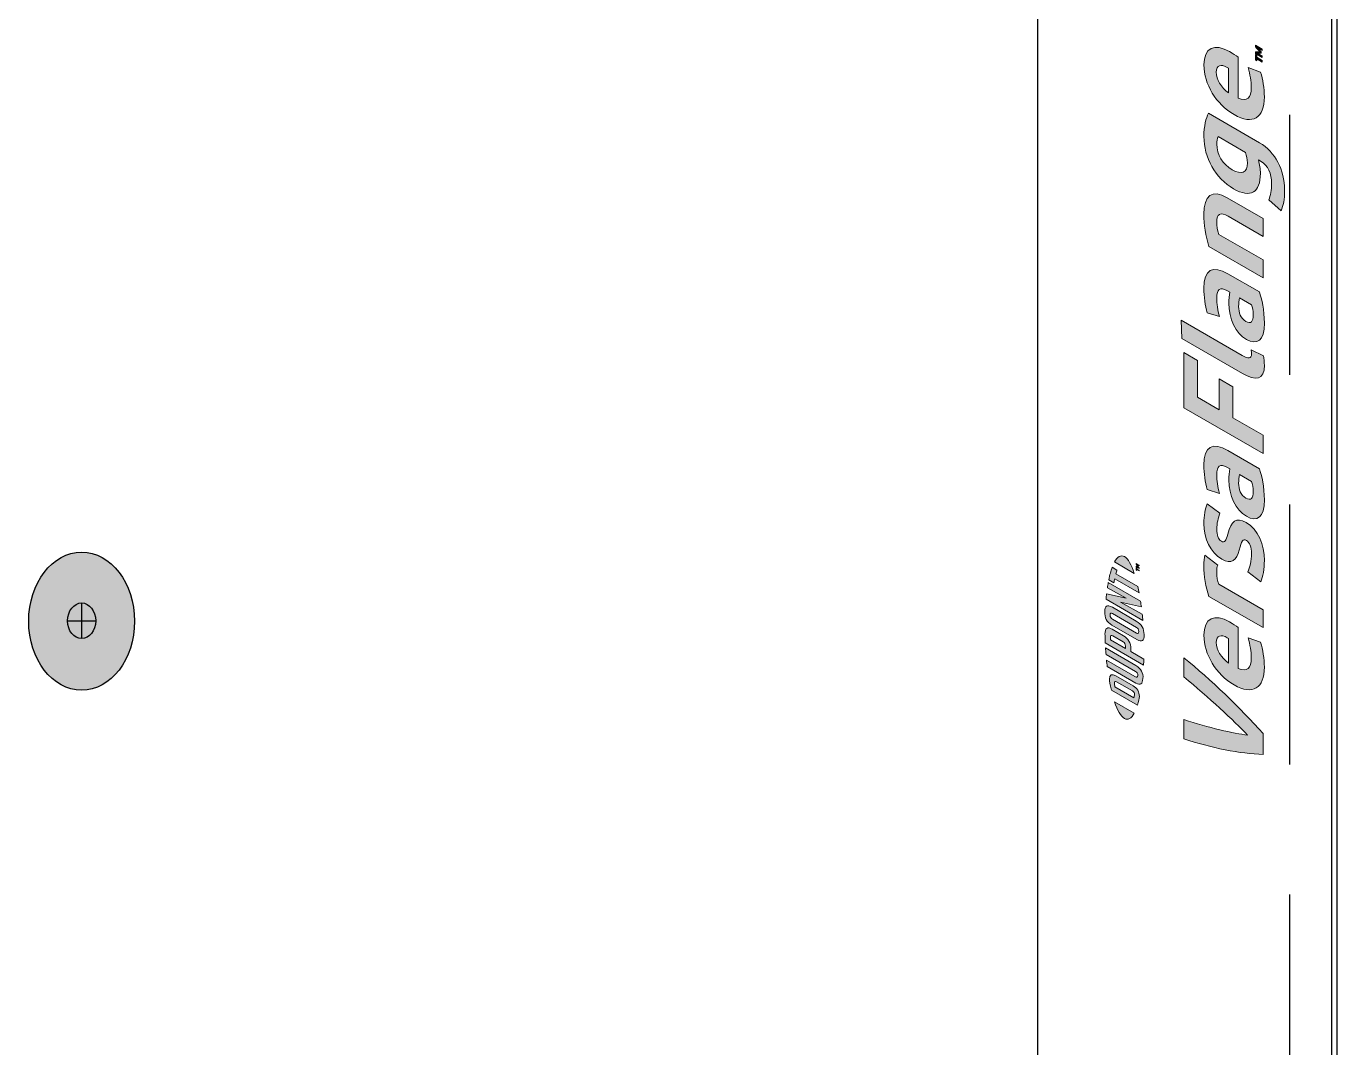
# Model space of a CAD drawing. Extents: x -1140 to 5605, y -816 to 2382.
# Drawn here: x 4717.1 to 4808, y 1291 to 1361.8 of the extents above; entities that cross this region are included whole.
import ezdxf

# ---------------------------------------------------------------- set-up
doc = ezdxf.new("R2010")
doc.units = 0
doc.header["$MEASUREMENT"] = 0
doc.linetypes.add('AI-Linetype-55', pattern=[27, 18, -9])
doc.layers.add('G-ANNO-TTLB', color=7, linetype='Continuous', lineweight=0)
doc.layers.add('TYVEK', color=7, linetype='Continuous', lineweight=0)

# ---------------------------------------------------------------- blocks, each defined once
blk = doc.blocks.new('Block_175')
at = {"layer": 'TYVEK', "color": 2, "lineweight": 25, "true_color": 0xffff00}
blk.add_lwpolyline([(4807.378, 1353.185)], dxfattribs=at)
blk = doc.blocks.new('Block_178')
at = {"layer": 'TYVEK', "true_color": 0x18467f, "transparency": 33554687}
h = blk.add_hatch(color=156, dxfattribs=at)
h.dxf.hatch_style = 2
edge = h.paths.add_edge_path()
edge.add_spline(control_points=[(4793.213, 1325.031), (4793.464, 1324.886), (4793.698, 1324.472), (4793.899, 1323.869), (4793.899, 1323.869), (4792.532, 1324.659), (4792.532, 1324.659), (4792.732, 1325.029), (4792.965, 1325.174), (4793.213, 1325.031)], knot_values=[0, 0, 0, 0, 1, 1, 1, 2, 2, 2, 3, 3, 3, 3], degree=3, periodic=0)
edge.add_line((4793.213, 1325.031), (4793.213, 1325.031))
h = blk.add_hatch(color=156, dxfattribs=at)
h.dxf.hatch_style = 2
edge = h.paths.add_edge_path()
edge.add_spline(control_points=[(4792.49, 1323.219), (4792.506, 1323.315), (4792.525, 1323.409), (4792.544, 1323.499), (4792.544, 1323.499), (4794.236, 1322.522), (4794.236, 1322.522), (4794.217, 1322.626), (4794.178, 1322.823), (4794.148, 1322.955), (4794.148, 1322.955), (4792.624, 1323.835), (4792.624, 1323.835), (4792.649, 1323.932), (4792.674, 1324.022), (4792.698, 1324.104), (4792.698, 1324.104), (4792.372, 1324.292), (4792.372, 1324.292), (4792.28, 1324.043), (4792.205, 1323.762), (4792.136, 1323.423), (4792.136, 1323.423), (4792.49, 1323.219), (4792.49, 1323.219)], knot_values=[0, 0, 0, 0, 1, 1, 1, 2, 2, 2, 3, 3, 3, 4, 4, 4, 5, 5, 5, 6, 6, 6, 7, 7, 7, 8, 8, 8, 8], degree=3, periodic=0)
h = blk.add_hatch(color=156, dxfattribs=at)
h.dxf.hatch_style = 2
edge = h.paths.add_edge_path()
edge.add_spline(control_points=[(4794.036, 1324.328), (4794.036, 1324.328), (4794.036, 1324.375), (4794.036, 1324.375), (4794.036, 1324.375), (4794.129, 1324.389), (4794.129, 1324.389), (4794.129, 1324.389), (4794.036, 1324.511), (4794.036, 1324.511), (4794.036, 1324.511), (4794.036, 1324.555), (4794.036, 1324.555), (4794.036, 1324.555), (4794.233, 1324.442), (4794.233, 1324.442), (4794.233, 1324.442), (4794.233, 1324.4), (4794.233, 1324.4), (4794.233, 1324.4), (4794.093, 1324.481), (4794.093, 1324.481), (4794.093, 1324.481), (4794.186, 1324.357), (4794.186, 1324.357), (4794.186, 1324.357), (4794.186, 1324.353), (4794.186, 1324.353), (4794.186, 1324.353), (4794.093, 1324.337), (4794.093, 1324.337), (4794.093, 1324.337), (4794.233, 1324.256), (4794.233, 1324.256), (4794.233, 1324.256), (4794.233, 1324.215), (4794.233, 1324.215), (4794.233, 1324.215), (4794.036, 1324.328), (4794.036, 1324.328)], knot_values=[0, 0, 0, 0, 1, 1, 1, 2, 2, 2, 3, 3, 3, 4, 4, 4, 5, 5, 5, 6, 6, 6, 7, 7, 7, 8, 8, 8, 9, 9, 9, 10, 10, 10, 11, 11, 11, 12, 12, 12, 13, 13, 13, 13], degree=3, periodic=0)
edge = h.paths.add_edge_path()
edge.add_spline(control_points=[(4794.07, 1324.147), (4794.07, 1324.147), (4794.07, 1324.078), (4794.07, 1324.078), (4794.07, 1324.078), (4794.036, 1324.097), (4794.036, 1324.097), (4794.036, 1324.097), (4794.036, 1324.28), (4794.036, 1324.28), (4794.036, 1324.28), (4794.07, 1324.26), (4794.07, 1324.26), (4794.07, 1324.26), (4794.07, 1324.19), (4794.07, 1324.19), (4794.07, 1324.19), (4794.233, 1324.097), (4794.233, 1324.097), (4794.233, 1324.097), (4794.233, 1324.053), (4794.233, 1324.053), (4794.233, 1324.053), (4794.07, 1324.147), (4794.07, 1324.147)], knot_values=[0, 0, 0, 0, 1, 1, 1, 2, 2, 2, 3, 3, 3, 4, 4, 4, 5, 5, 5, 6, 6, 6, 7, 7, 7, 8, 8, 8, 8], degree=3, periodic=0)
h = blk.add_hatch(color=156, dxfattribs=at)
h.dxf.hatch_style = 2
edge = h.paths.add_edge_path()
edge.add_spline(control_points=[(4793.333, 1322.156), (4793.333, 1322.156), (4791.984, 1322.461), (4791.984, 1322.461), (4791.969, 1322.34), (4791.954, 1322.194), (4791.945, 1322.079), (4791.945, 1322.079), (4794.49, 1320.609), (4794.49, 1320.609), (4794.483, 1320.698), (4794.462, 1320.926), (4794.449, 1321.044), (4794.449, 1321.044), (4792.949, 1321.876), (4792.949, 1321.876), (4792.949, 1321.876), (4794.39, 1321.545), (4794.39, 1321.545), (4794.376, 1321.661), (4794.352, 1321.83), (4794.335, 1321.942), (4794.335, 1321.942), (4792.099, 1323.233), (4792.099, 1323.233), (4792.08, 1323.137), (4792.051, 1322.96), (4792.039, 1322.874), (4792.039, 1322.874), (4793.333, 1322.156), (4793.333, 1322.156)], knot_values=[0, 0, 0, 0, 1, 1, 1, 2, 2, 2, 3, 3, 3, 4, 4, 4, 5, 5, 5, 6, 6, 6, 7, 7, 7, 8, 8, 8, 9, 9, 9, 10, 10, 10, 10], degree=3, periodic=0)
h = blk.add_hatch(color=156, dxfattribs=at)
h.dxf.hatch_style = 2
edge = h.paths.add_edge_path()
edge.add_spline(control_points=[(4794.044, 1320.128), (4794.149, 1320.068), (4794.203, 1319.996), (4794.207, 1319.843), (4794.211, 1319.685), (4794.153, 1319.676), (4794.044, 1319.739), (4794.044, 1319.739), (4792.391, 1320.694), (4792.391, 1320.694), (4792.282, 1320.756), (4792.222, 1320.833), (4792.226, 1320.987), (4792.23, 1321.136), (4792.286, 1321.143), (4792.391, 1321.083), (4792.391, 1321.083), (4794.044, 1320.128), (4794.044, 1320.128)], knot_values=[0, 0, 0, 0, 1, 1, 1, 2, 2, 2, 3, 3, 3, 4, 4, 4, 5, 5, 5, 6, 6, 6, 6], degree=3, periodic=0)
edge = h.paths.add_edge_path()
edge.add_spline(control_points=[(4791.855, 1321.201), (4791.839, 1320.814), (4791.991, 1320.491), (4792.34, 1320.289), (4792.34, 1320.289), (4794.075, 1319.287), (4794.075, 1319.287), (4794.444, 1319.074), (4794.596, 1319.2), (4794.58, 1319.627), (4794.564, 1320.046), (4794.429, 1320.338), (4794.036, 1320.564), (4794.036, 1320.564), (4792.38, 1321.521), (4792.38, 1321.521), (4792.007, 1321.736), (4791.873, 1321.62), (4791.855, 1321.201)], knot_values=[0, 0, 0, 0, 1, 1, 1, 2, 2, 2, 3, 3, 3, 4, 4, 4, 5, 5, 5, 6, 6, 6, 6], degree=3, periodic=0)
edge.add_line((4791.855, 1321.201), (4791.855, 1321.201))
h = blk.add_hatch(color=156, dxfattribs=at)
h.dxf.hatch_style = 2
edge = h.paths.add_edge_path()
edge.add_spline(control_points=[(4793.118, 1319.137), (4793.232, 1319.071), (4793.29, 1318.992), (4793.29, 1318.818), (4793.29, 1318.818), (4793.291, 1318.668), (4793.291, 1318.668), (4793.291, 1318.668), (4792.244, 1319.273), (4792.244, 1319.273), (4792.241, 1319.341), (4792.24, 1319.377), (4792.24, 1319.417), (4792.24, 1319.605), (4792.302, 1319.608), (4792.419, 1319.541), (4792.419, 1319.541), (4793.118, 1319.137), (4793.118, 1319.137)], knot_values=[0, 0, 0, 0, 1, 1, 1, 2, 2, 2, 3, 3, 3, 4, 4, 4, 5, 5, 5, 6, 6, 6, 6], degree=3, periodic=0)
edge = h.paths.add_edge_path()
edge.add_spline(control_points=[(4791.87, 1319.656), (4791.87, 1319.581), (4791.878, 1319.306), (4791.891, 1319.049), (4791.891, 1319.049), (4794.543, 1317.518), (4794.543, 1317.518), (4794.547, 1317.6), (4794.557, 1317.817), (4794.56, 1317.935), (4794.56, 1317.935), (4793.659, 1318.455), (4793.659, 1318.455), (4793.659, 1318.455), (4793.659, 1318.623), (4793.659, 1318.623), (4793.658, 1319.071), (4793.483, 1319.358), (4793.146, 1319.553), (4793.146, 1319.553), (4792.364, 1320.004), (4792.364, 1320.004), (4792.035, 1320.194), (4791.87, 1320.08), (4791.87, 1319.656)], knot_values=[0, 0, 0, 0, 1, 1, 1, 2, 2, 2, 3, 3, 3, 4, 4, 4, 5, 5, 5, 6, 6, 6, 7, 7, 7, 8, 8, 8, 8], degree=3, periodic=0)
edge.add_line((4791.87, 1319.656), (4791.87, 1319.656))
h = blk.add_hatch(color=156, dxfattribs=at)
h.dxf.hatch_style = 2
edge = h.paths.add_edge_path()
edge.add_spline(control_points=[(4793.984, 1317.08), (4794.089, 1317.02), (4794.155, 1316.94), (4794.139, 1316.799), (4794.123, 1316.661), (4794.069, 1316.653), (4793.945, 1316.724), (4793.945, 1316.724), (4791.974, 1317.862), (4791.974, 1317.862), (4791.983, 1317.759), (4792.01, 1317.526), (4792.022, 1317.426), (4792.022, 1317.426), (4794.015, 1316.275), (4794.015, 1316.275), (4794.333, 1316.091), (4794.457, 1316.197), (4794.499, 1316.592), (4794.537, 1316.953), (4794.368, 1317.286), (4794.015, 1317.49), (4794.015, 1317.49), (4791.909, 1318.705), (4791.909, 1318.705), (4791.913, 1318.623), (4791.932, 1318.349), (4791.94, 1318.26), (4791.94, 1318.26), (4793.984, 1317.08), (4793.984, 1317.08)], knot_values=[0, 0, 0, 0, 1, 1, 1, 2, 2, 2, 3, 3, 3, 4, 4, 4, 5, 5, 5, 6, 6, 6, 7, 7, 7, 8, 8, 8, 9, 9, 9, 10, 10, 10, 10], degree=3, periodic=0)
h = blk.add_hatch(color=156, dxfattribs=at)
h.dxf.hatch_style = 2
edge = h.paths.add_edge_path()
edge.add_spline(control_points=[(4793.771, 1315.726), (4793.876, 1315.665), (4793.911, 1315.573), (4793.911, 1315.487), (4793.911, 1315.42), (4793.89, 1315.328), (4793.87, 1315.255), (4793.87, 1315.255), (4792.563, 1316.01), (4792.563, 1316.01), (4792.544, 1316.105), (4792.523, 1316.221), (4792.523, 1316.288), (4792.523, 1316.375), (4792.558, 1316.427), (4792.662, 1316.366), (4792.662, 1316.366), (4793.771, 1315.726), (4793.771, 1315.726)], knot_values=[0, 0, 0, 0, 1, 1, 1, 2, 2, 2, 3, 3, 3, 4, 4, 4, 5, 5, 5, 6, 6, 6, 6], degree=3, periodic=0)
edge = h.paths.add_edge_path()
edge.add_spline(control_points=[(4792.181, 1316.542), (4792.181, 1316.407), (4792.216, 1316.191), (4792.312, 1315.781), (4792.312, 1315.781), (4794.122, 1314.736), (4794.122, 1314.736), (4794.205, 1315), (4794.253, 1315.211), (4794.253, 1315.346), (4794.253, 1315.659), (4794.086, 1315.931), (4793.818, 1316.086), (4793.818, 1316.086), (4792.616, 1316.78), (4792.616, 1316.78), (4792.348, 1316.935), (4792.181, 1316.855), (4792.181, 1316.542)], knot_values=[0, 0, 0, 0, 1, 1, 1, 2, 2, 2, 3, 3, 3, 4, 4, 4, 5, 5, 5, 6, 6, 6, 6], degree=3, periodic=0)
edge.add_line((4792.181, 1316.542), (4792.181, 1316.542))
h = blk.add_hatch(color=156, dxfattribs=at)
h.dxf.hatch_style = 2
edge = h.paths.add_edge_path()
edge.add_spline(control_points=[(4793.213, 1313.824), (4793.463, 1313.68), (4793.698, 1313.823), (4793.899, 1314.193), (4793.899, 1314.193), (4792.533, 1314.981), (4792.533, 1314.981), (4792.732, 1314.38), (4792.965, 1313.968), (4793.213, 1313.824)], knot_values=[0, 0, 0, 0, 1, 1, 1, 2, 2, 2, 3, 3, 3, 3], degree=3, periodic=0)
edge.add_line((4793.213, 1313.824), (4793.213, 1313.824))
at = {"layer": 'TYVEK'}
for points, knots in [([(4793.213, 1325.031), (4793.464, 1324.886), (4793.698, 1324.472), (4793.899, 1323.869), (4793.899, 1323.869), (4792.532, 1324.659), (4792.532, 1324.659), (4792.732, 1325.029), (4792.965, 1325.174), (4793.213, 1325.031)], [0, 0, 0, 0, 1, 1, 1, 2, 2, 2, 3, 3, 3, 3]), ([(4792.49, 1323.219), (4792.506, 1323.315), (4792.525, 1323.409), (4792.544, 1323.499), (4792.544, 1323.499), (4794.236, 1322.522), (4794.236, 1322.522), (4794.217, 1322.626), (4794.178, 1322.823), (4794.148, 1322.955), (4794.148, 1322.955), (4792.624, 1323.835), (4792.624, 1323.835), (4792.649, 1323.932), (4792.674, 1324.022), (4792.698, 1324.104), (4792.698, 1324.104), (4792.372, 1324.292), (4792.372, 1324.292), (4792.28, 1324.043), (4792.205, 1323.762), (4792.136, 1323.423), (4792.136, 1323.423), (4792.49, 1323.219), (4792.49, 1323.219)], [0, 0, 0, 0, 1, 1, 1, 2, 2, 2, 3, 3, 3, 4, 4, 4, 5, 5, 5, 6, 6, 6, 7, 7, 7, 8, 8, 8, 8]), ([(4794.036, 1324.328), (4794.036, 1324.328), (4794.036, 1324.375), (4794.036, 1324.375), (4794.036, 1324.375), (4794.129, 1324.389), (4794.129, 1324.389), (4794.129, 1324.389), (4794.036, 1324.511), (4794.036, 1324.511), (4794.036, 1324.511), (4794.036, 1324.555), (4794.036, 1324.555), (4794.036, 1324.555), (4794.233, 1324.442), (4794.233, 1324.442), (4794.233, 1324.442), (4794.233, 1324.4), (4794.233, 1324.4), (4794.233, 1324.4), (4794.093, 1324.481), (4794.093, 1324.481), (4794.093, 1324.481), (4794.186, 1324.357), (4794.186, 1324.357), (4794.186, 1324.357), (4794.186, 1324.353), (4794.186, 1324.353), (4794.186, 1324.353), (4794.093, 1324.337), (4794.093, 1324.337), (4794.093, 1324.337), (4794.233, 1324.256), (4794.233, 1324.256), (4794.233, 1324.256), (4794.233, 1324.215), (4794.233, 1324.215), (4794.233, 1324.215), (4794.036, 1324.328), (4794.036, 1324.328)], [0, 0, 0, 0, 1, 1, 1, 2, 2, 2, 3, 3, 3, 4, 4, 4, 5, 5, 5, 6, 6, 6, 7, 7, 7, 8, 8, 8, 9, 9, 9, 10, 10, 10, 11, 11, 11, 12, 12, 12, 13, 13, 13, 13]), ([(4794.07, 1324.147), (4794.07, 1324.147), (4794.07, 1324.078), (4794.07, 1324.078), (4794.07, 1324.078), (4794.036, 1324.097), (4794.036, 1324.097), (4794.036, 1324.097), (4794.036, 1324.28), (4794.036, 1324.28), (4794.036, 1324.28), (4794.07, 1324.26), (4794.07, 1324.26), (4794.07, 1324.26), (4794.07, 1324.19), (4794.07, 1324.19), (4794.07, 1324.19), (4794.233, 1324.097), (4794.233, 1324.097), (4794.233, 1324.097), (4794.233, 1324.053), (4794.233, 1324.053), (4794.233, 1324.053), (4794.07, 1324.147), (4794.07, 1324.147)], [0, 0, 0, 0, 1, 1, 1, 2, 2, 2, 3, 3, 3, 4, 4, 4, 5, 5, 5, 6, 6, 6, 7, 7, 7, 8, 8, 8, 8]), ([(4793.333, 1322.156), (4793.333, 1322.156), (4791.984, 1322.461), (4791.984, 1322.461), (4791.969, 1322.34), (4791.954, 1322.194), (4791.945, 1322.079), (4791.945, 1322.079), (4794.49, 1320.609), (4794.49, 1320.609), (4794.483, 1320.698), (4794.462, 1320.926), (4794.449, 1321.044), (4794.449, 1321.044), (4792.949, 1321.876), (4792.949, 1321.876), (4792.949, 1321.876), (4794.39, 1321.545), (4794.39, 1321.545), (4794.376, 1321.661), (4794.352, 1321.83), (4794.335, 1321.942), (4794.335, 1321.942), (4792.099, 1323.233), (4792.099, 1323.233), (4792.08, 1323.137), (4792.051, 1322.96), (4792.039, 1322.874), (4792.039, 1322.874), (4793.333, 1322.156), (4793.333, 1322.156)], [0, 0, 0, 0, 1, 1, 1, 2, 2, 2, 3, 3, 3, 4, 4, 4, 5, 5, 5, 6, 6, 6, 7, 7, 7, 8, 8, 8, 9, 9, 9, 10, 10, 10, 10]), ([(4791.855, 1321.201), (4791.839, 1320.814), (4791.991, 1320.491), (4792.34, 1320.289), (4792.34, 1320.289), (4794.075, 1319.287), (4794.075, 1319.287), (4794.444, 1319.074), (4794.596, 1319.2), (4794.58, 1319.627), (4794.564, 1320.046), (4794.429, 1320.338), (4794.036, 1320.564), (4794.036, 1320.564), (4792.38, 1321.521), (4792.38, 1321.521), (4792.007, 1321.736), (4791.873, 1321.62), (4791.855, 1321.201)], [0, 0, 0, 0, 1, 1, 1, 2, 2, 2, 3, 3, 3, 4, 4, 4, 5, 5, 5, 6, 6, 6, 6]), ([(4794.044, 1320.128), (4794.149, 1320.068), (4794.203, 1319.996), (4794.207, 1319.843), (4794.211, 1319.685), (4794.153, 1319.676), (4794.044, 1319.739), (4794.044, 1319.739), (4792.391, 1320.694), (4792.391, 1320.694), (4792.282, 1320.756), (4792.222, 1320.833), (4792.226, 1320.987), (4792.23, 1321.136), (4792.286, 1321.143), (4792.391, 1321.083), (4792.391, 1321.083), (4794.044, 1320.128), (4794.044, 1320.128)], [0, 0, 0, 0, 1, 1, 1, 2, 2, 2, 3, 3, 3, 4, 4, 4, 5, 5, 5, 6, 6, 6, 6]), ([(4791.87, 1319.656), (4791.87, 1319.581), (4791.878, 1319.306), (4791.891, 1319.049), (4791.891, 1319.049), (4794.543, 1317.518), (4794.543, 1317.518), (4794.547, 1317.6), (4794.557, 1317.817), (4794.56, 1317.935), (4794.56, 1317.935), (4793.659, 1318.455), (4793.659, 1318.455), (4793.659, 1318.455), (4793.659, 1318.623), (4793.659, 1318.623), (4793.658, 1319.071), (4793.483, 1319.358), (4793.146, 1319.553), (4793.146, 1319.553), (4792.364, 1320.004), (4792.364, 1320.004), (4792.035, 1320.194), (4791.87, 1320.08), (4791.87, 1319.656)], [0, 0, 0, 0, 1, 1, 1, 2, 2, 2, 3, 3, 3, 4, 4, 4, 5, 5, 5, 6, 6, 6, 7, 7, 7, 8, 8, 8, 8]), ([(4793.118, 1319.137), (4793.232, 1319.071), (4793.29, 1318.992), (4793.29, 1318.818), (4793.29, 1318.818), (4793.291, 1318.668), (4793.291, 1318.668), (4793.291, 1318.668), (4792.244, 1319.273), (4792.244, 1319.273), (4792.241, 1319.341), (4792.24, 1319.377), (4792.24, 1319.417), (4792.24, 1319.605), (4792.302, 1319.608), (4792.419, 1319.541), (4792.419, 1319.541), (4793.118, 1319.137), (4793.118, 1319.137)], [0, 0, 0, 0, 1, 1, 1, 2, 2, 2, 3, 3, 3, 4, 4, 4, 5, 5, 5, 6, 6, 6, 6]), ([(4793.984, 1317.08), (4794.089, 1317.02), (4794.155, 1316.94), (4794.139, 1316.799), (4794.123, 1316.661), (4794.069, 1316.653), (4793.945, 1316.724), (4793.945, 1316.724), (4791.974, 1317.862), (4791.974, 1317.862), (4791.983, 1317.759), (4792.01, 1317.526), (4792.022, 1317.426), (4792.022, 1317.426), (4794.015, 1316.275), (4794.015, 1316.275), (4794.333, 1316.091), (4794.457, 1316.197), (4794.499, 1316.592), (4794.537, 1316.953), (4794.368, 1317.286), (4794.015, 1317.49), (4794.015, 1317.49), (4791.909, 1318.705), (4791.909, 1318.705), (4791.913, 1318.623), (4791.932, 1318.349), (4791.94, 1318.26), (4791.94, 1318.26), (4793.984, 1317.08), (4793.984, 1317.08)], [0, 0, 0, 0, 1, 1, 1, 2, 2, 2, 3, 3, 3, 4, 4, 4, 5, 5, 5, 6, 6, 6, 7, 7, 7, 8, 8, 8, 9, 9, 9, 10, 10, 10, 10]), ([(4792.181, 1316.542), (4792.181, 1316.407), (4792.216, 1316.191), (4792.312, 1315.781), (4792.312, 1315.781), (4794.122, 1314.736), (4794.122, 1314.736), (4794.205, 1315), (4794.253, 1315.211), (4794.253, 1315.346), (4794.253, 1315.659), (4794.086, 1315.931), (4793.818, 1316.086), (4793.818, 1316.086), (4792.616, 1316.78), (4792.616, 1316.78), (4792.348, 1316.935), (4792.181, 1316.855), (4792.181, 1316.542)], [0, 0, 0, 0, 1, 1, 1, 2, 2, 2, 3, 3, 3, 4, 4, 4, 5, 5, 5, 6, 6, 6, 6]), ([(4793.771, 1315.726), (4793.876, 1315.665), (4793.911, 1315.573), (4793.911, 1315.487), (4793.911, 1315.42), (4793.89, 1315.328), (4793.87, 1315.255), (4793.87, 1315.255), (4792.563, 1316.01), (4792.563, 1316.01), (4792.544, 1316.105), (4792.523, 1316.221), (4792.523, 1316.288), (4792.523, 1316.375), (4792.558, 1316.427), (4792.662, 1316.366), (4792.662, 1316.366), (4793.771, 1315.726), (4793.771, 1315.726)], [0, 0, 0, 0, 1, 1, 1, 2, 2, 2, 3, 3, 3, 4, 4, 4, 5, 5, 5, 6, 6, 6, 6]), ([(4793.213, 1313.824), (4793.463, 1313.68), (4793.698, 1313.823), (4793.899, 1314.193), (4793.899, 1314.193), (4792.533, 1314.981), (4792.533, 1314.981), (4792.732, 1314.38), (4792.965, 1313.968), (4793.213, 1313.824)], [0, 0, 0, 0, 1, 1, 1, 2, 2, 2, 3, 3, 3, 3])]:
    blk.add_open_spline(points, degree=3, knots=knots, dxfattribs=at)
blk = doc.blocks.new('Block_180')
at = {"layer": 'TYVEK', "true_color": 0x18467f, "transparency": 33554687}
h = blk.add_hatch(color=156, dxfattribs=at)
h.dxf.hatch_style = 2
edge = h.paths.add_edge_path()
edge.add_spline(control_points=[(4802.298, 1360.452), (4802.298, 1360.452), (4802.77, 1360.18), (4802.77, 1360.18), (4802.77, 1360.18), (4802.77, 1360.078), (4802.77, 1360.078), (4802.77, 1360.078), (4802.544, 1360.208), (4802.544, 1360.208), (4802.515, 1360.226), (4802.486, 1360.244), (4802.458, 1360.264), (4802.532, 1360.182), (4802.608, 1360.091), (4802.688, 1359.985), (4802.688, 1359.985), (4802.688, 1359.898), (4802.688, 1359.898), (4802.607, 1359.885), (4802.53, 1359.881), (4802.457, 1359.884), (4802.483, 1359.872), (4802.513, 1359.857), (4802.544, 1359.84), (4802.544, 1359.84), (4802.77, 1359.709), (4802.77, 1359.709), (4802.77, 1359.709), (4802.77, 1359.607), (4802.77, 1359.607), (4802.77, 1359.607), (4802.298, 1359.88), (4802.298, 1359.88), (4802.298, 1359.88), (4802.298, 1359.994), (4802.298, 1359.994), (4802.403, 1359.982), (4802.491, 1359.982), (4802.592, 1359.997), (4802.491, 1360.128), (4802.403, 1360.228), (4802.298, 1360.339), (4802.298, 1360.339), (4802.298, 1360.452), (4802.298, 1360.452)], knot_values=[0, 0, 0, 0, 1, 1, 1, 2, 2, 2, 3, 3, 3, 4, 4, 4, 5, 5, 5, 6, 6, 6, 7, 7, 7, 8, 8, 8, 9, 9, 9, 10, 10, 10, 11, 11, 11, 12, 12, 12, 13, 13, 13, 14, 14, 14, 15, 15, 15, 15], degree=3, periodic=0)
h = blk.add_hatch(color=156, dxfattribs=at)
h.dxf.hatch_style = 2
h.paths.add_polyline_path([(4802.38, 1359.505), (4802.38, 1359.361), (4802.298, 1359.408), (4802.298, 1359.806), (4802.38, 1359.759), (4802.38, 1359.615), (4802.77, 1359.39), (4802.77, 1359.279)])
at = {"layer": 'TYVEK'}
blk.add_lwpolyline([(4802.38, 1359.505), (4802.38, 1359.361), (4802.298, 1359.408), (4802.298, 1359.806), (4802.38, 1359.759), (4802.38, 1359.615), (4802.77, 1359.39), (4802.77, 1359.279)], close=True, dxfattribs=at)
blk.add_open_spline([(4802.298, 1360.452), (4802.298, 1360.452), (4802.77, 1360.18), (4802.77, 1360.18), (4802.77, 1360.18), (4802.77, 1360.078), (4802.77, 1360.078), (4802.77, 1360.078), (4802.544, 1360.208), (4802.544, 1360.208), (4802.515, 1360.226), (4802.486, 1360.244), (4802.458, 1360.264), (4802.532, 1360.182), (4802.608, 1360.091), (4802.688, 1359.985), (4802.688, 1359.985), (4802.688, 1359.898), (4802.688, 1359.898), (4802.607, 1359.885), (4802.53, 1359.881), (4802.457, 1359.884), (4802.483, 1359.872), (4802.513, 1359.857), (4802.544, 1359.84), (4802.544, 1359.84), (4802.77, 1359.709), (4802.77, 1359.709), (4802.77, 1359.709), (4802.77, 1359.607), (4802.77, 1359.607), (4802.77, 1359.607), (4802.298, 1359.88), (4802.298, 1359.88), (4802.298, 1359.88), (4802.298, 1359.994), (4802.298, 1359.994), (4802.403, 1359.982), (4802.491, 1359.982), (4802.592, 1359.997), (4802.491, 1360.128), (4802.403, 1360.228), (4802.298, 1360.339), (4802.298, 1360.339), (4802.298, 1360.452), (4802.298, 1360.452)], degree=3, knots=[0, 0, 0, 0, 1, 1, 1, 2, 2, 2, 3, 3, 3, 4, 4, 4, 5, 5, 5, 6, 6, 6, 7, 7, 7, 8, 8, 8, 9, 9, 9, 10, 10, 10, 11, 11, 11, 12, 12, 12, 13, 13, 13, 14, 14, 14, 15, 15, 15, 15], dxfattribs=at)
blk = doc.blocks.new('Block_181')
at = {"layer": 'TYVEK', "true_color": 0x18467f, "transparency": 33554687}
h = blk.add_hatch(color=156, dxfattribs=at)
h.dxf.hatch_style = 2
edge = h.paths.add_edge_path()
edge.add_spline(control_points=[(4800.438, 1357.149), (4800.438, 1357.149), (4800.438, 1358.857), (4800.438, 1358.857), (4800.438, 1358.857), (4800.344, 1358.911), (4800.344, 1358.911), (4799.905, 1359.165), (4799.584, 1359.08), (4799.584, 1358.586), (4799.584, 1358.065), (4799.905, 1357.538), (4800.438, 1357.149)], knot_values=[0, 0, 0, 0, 1, 1, 1, 2, 2, 2, 3, 3, 3, 4, 4, 4, 4], degree=3, periodic=0)
edge = h.paths.add_edge_path()
edge.add_spline(control_points=[(4802.649, 1358.596), (4802.806, 1358.11), (4802.915, 1357.462), (4802.915, 1356.869), (4802.915, 1355.422), (4802.116, 1354.896), (4800.814, 1355.647), (4799.568, 1356.367), (4798.721, 1357.763), (4798.721, 1359.084), (4798.721, 1360.261), (4799.45, 1360.613), (4800.501, 1360.007), (4800.736, 1359.871), (4800.94, 1359.735), (4801.097, 1359.627), (4801.097, 1359.627), (4801.097, 1356.787), (4801.097, 1356.787), (4801.724, 1356.542), (4802.006, 1356.801), (4802.006, 1357.52), (4802.006, 1357.96), (4801.92, 1358.433), (4801.779, 1358.9), (4801.779, 1358.9), (4802.649, 1358.596), (4802.649, 1358.596)], knot_values=[0, 0, 0, 0, 1, 1, 1, 2, 2, 2, 3, 3, 3, 4, 4, 4, 5, 5, 5, 6, 6, 6, 7, 7, 7, 8, 8, 8, 9, 9, 9, 9], degree=3, periodic=0)
h = blk.add_hatch(color=156, dxfattribs=at)
h.dxf.hatch_style = 2
edge = h.paths.add_edge_path()
edge.add_spline(control_points=[(4801.739, 1352.3), (4801.739, 1352.551), (4801.685, 1352.79), (4801.606, 1353.024), (4801.606, 1353.024), (4799.701, 1354.124), (4799.701, 1354.124), (4799.654, 1353.98), (4799.615, 1353.805), (4799.615, 1353.607), (4799.615, 1352.87), (4800.038, 1352.203), (4800.681, 1351.832), (4801.332, 1351.457), (4801.739, 1351.608), (4801.739, 1352.3)], knot_values=[0, 0, 0, 0, 1, 1, 1, 2, 2, 2, 3, 3, 3, 4, 4, 4, 5, 5, 5, 5], degree=3, periodic=0)
edge = h.paths.add_edge_path()
edge.add_spline(control_points=[(4804.311, 1350.42), (4804.311, 1349.737), (4804.24, 1349.373), (4804.068, 1348.987), (4804.068, 1348.987), (4803.213, 1349.741), (4803.213, 1349.741), (4803.347, 1350.042), (4803.409, 1350.419), (4803.409, 1350.868), (4803.409, 1351.56), (4803.158, 1352.127), (4802.68, 1352.404), (4802.68, 1352.404), (4802.5, 1352.508), (4802.5, 1352.508), (4802.594, 1352.175), (4802.641, 1351.86), (4802.641, 1351.581), (4802.641, 1350.251), (4801.959, 1349.827), (4800.775, 1350.511), (4799.513, 1351.239), (4798.721, 1352.676), (4798.721, 1354.123), (4798.721, 1354.833), (4798.878, 1355.425), (4799.035, 1355.739), (4799.035, 1355.739), (4802.571, 1353.698), (4802.571, 1353.698), (4803.676, 1353.06), (4804.311, 1351.822), (4804.311, 1350.42)], knot_values=[0, 0, 0, 0, 1, 1, 1, 2, 2, 2, 3, 3, 3, 4, 4, 4, 5, 5, 5, 6, 6, 6, 7, 7, 7, 8, 8, 8, 9, 9, 9, 10, 10, 10, 11, 11, 11, 11], degree=3, periodic=0)
h = blk.add_hatch(color=156, dxfattribs=at)
h.dxf.hatch_style = 2
edge = h.paths.add_edge_path()
edge.add_spline(control_points=[(4802.821, 1344.351), (4802.821, 1344.351), (4799.066, 1346.519), (4799.066, 1346.519), (4798.855, 1347.207), (4798.721, 1348.057), (4798.721, 1348.749), (4798.721, 1350.061), (4799.286, 1350.49), (4800.328, 1349.888), (4800.328, 1349.888), (4802.821, 1348.449), (4802.821, 1348.449), (4802.821, 1348.449), (4802.821, 1347.208), (4802.821, 1347.208), (4802.821, 1347.208), (4800.407, 1348.602), (4800.407, 1348.602), (4799.866, 1348.915), (4799.615, 1348.772), (4799.615, 1348.224), (4799.615, 1347.936), (4799.662, 1347.639), (4799.756, 1347.351), (4799.756, 1347.351), (4802.821, 1345.582), (4802.821, 1345.582), (4802.821, 1345.582), (4802.821, 1344.351), (4802.821, 1344.351)], knot_values=[0, 0, 0, 0, 1, 1, 1, 2, 2, 2, 3, 3, 3, 4, 4, 4, 5, 5, 5, 6, 6, 6, 7, 7, 7, 8, 8, 8, 9, 9, 9, 10, 10, 10, 10], degree=3, periodic=0)
h = blk.add_hatch(color=156, dxfattribs=at)
h.dxf.hatch_style = 2
edge = h.paths.add_edge_path()
edge.add_spline(control_points=[(4802.03, 1342.471), (4802.03, 1342.471), (4801.191, 1342.955), (4801.191, 1342.955), (4801.152, 1342.771), (4801.128, 1342.569), (4801.128, 1342.353), (4801.128, 1341.94), (4801.269, 1341.535), (4801.638, 1341.322), (4801.967, 1341.132), (4802.139, 1341.302), (4802.139, 1341.778), (4802.139, 1342.048), (4802.092, 1342.3), (4802.03, 1342.471)], knot_values=[0, 0, 0, 0, 1, 1, 1, 2, 2, 2, 3, 3, 3, 4, 4, 4, 5, 5, 5, 5], degree=3, periodic=0)
edge = h.paths.add_edge_path()
edge.add_spline(control_points=[(4802.915, 1341.205), (4802.915, 1339.973), (4802.39, 1339.656), (4801.685, 1340.064), (4800.908, 1340.512), (4800.454, 1341.502), (4800.446, 1342.585), (4800.446, 1342.837), (4800.477, 1343.142), (4800.509, 1343.349), (4800.509, 1343.349), (4800.321, 1343.458), (4800.321, 1343.458), (4799.842, 1343.734), (4799.615, 1343.55), (4799.615, 1342.948), (4799.615, 1342.553), (4799.67, 1342.099), (4799.803, 1341.653), (4799.803, 1341.653), (4798.956, 1341.918), (4798.956, 1341.918), (4798.815, 1342.385), (4798.721, 1343.06), (4798.721, 1343.608), (4798.721, 1344.929), (4799.333, 1345.232), (4800.391, 1344.621), (4800.391, 1344.621), (4802.571, 1343.363), (4802.571, 1343.363), (4802.735, 1342.899), (4802.915, 1342.103), (4802.915, 1341.205)], knot_values=[0, 0, 0, 0, 1, 1, 1, 2, 2, 2, 3, 3, 3, 4, 4, 4, 5, 5, 5, 6, 6, 6, 7, 7, 7, 8, 8, 8, 9, 9, 9, 10, 10, 10, 11, 11, 11, 11], degree=3, periodic=0)
h = blk.add_hatch(color=156, dxfattribs=at)
h.dxf.hatch_style = 2
edge = h.paths.add_edge_path()
edge.add_spline(control_points=[(4801.371, 1338.969), (4801.794, 1338.724), (4802.022, 1338.719), (4802.022, 1339.078), (4802.022, 1339.168), (4802.014, 1339.262), (4801.998, 1339.352), (4801.998, 1339.352), (4802.853, 1338.949), (4802.853, 1338.949), (4802.884, 1338.76), (4802.915, 1338.463), (4802.915, 1338.284), (4802.915, 1337.25), (4802.327, 1337.176), (4801.387, 1337.719), (4801.387, 1337.719), (4797.2, 1340.136), (4797.2, 1340.136), (4797.2, 1340.136), (4797.138, 1341.413), (4797.138, 1341.413), (4797.138, 1341.413), (4801.371, 1338.969), (4801.371, 1338.969)], knot_values=[0, 0, 0, 0, 1, 1, 1, 2, 2, 2, 3, 3, 3, 4, 4, 4, 5, 5, 5, 6, 6, 6, 7, 7, 7, 8, 8, 8, 8], degree=3, periodic=0)
h = blk.add_hatch(color=156, dxfattribs=at)
h.dxf.hatch_style = 2
edge = h.paths.add_edge_path()
edge.add_spline(control_points=[(4802.821, 1332.164), (4802.821, 1332.164), (4797.334, 1335.332), (4797.334, 1335.332), (4797.334, 1335.332), (4797.334, 1339.16), (4797.334, 1339.16), (4797.334, 1339.16), (4798.29, 1338.608), (4798.29, 1338.608), (4798.29, 1338.608), (4798.29, 1336.065), (4798.29, 1336.065), (4798.29, 1336.065), (4799.78, 1335.205), (4799.78, 1335.205), (4799.78, 1335.205), (4799.78, 1337.344), (4799.78, 1337.344), (4799.78, 1337.344), (4800.736, 1336.792), (4800.736, 1336.792), (4800.736, 1336.792), (4800.736, 1334.653), (4800.736, 1334.653), (4800.736, 1334.653), (4802.821, 1333.449), (4802.821, 1333.449), (4802.821, 1333.449), (4802.821, 1332.164), (4802.821, 1332.164)], knot_values=[0, 0, 0, 0, 1, 1, 1, 2, 2, 2, 3, 3, 3, 4, 4, 4, 5, 5, 5, 6, 6, 6, 7, 7, 7, 8, 8, 8, 9, 9, 9, 10, 10, 10, 10], degree=3, periodic=0)
h = blk.add_hatch(color=156, dxfattribs=at)
h.dxf.hatch_style = 2
edge = h.paths.add_edge_path()
edge.add_spline(control_points=[(4802.03, 1330.23), (4802.03, 1330.23), (4801.191, 1330.714), (4801.191, 1330.714), (4801.152, 1330.53), (4801.128, 1330.328), (4801.128, 1330.113), (4801.128, 1329.699), (4801.269, 1329.294), (4801.638, 1329.081), (4801.967, 1328.891), (4802.139, 1329.061), (4802.139, 1329.538), (4802.139, 1329.807), (4802.092, 1330.059), (4802.03, 1330.23)], knot_values=[0, 0, 0, 0, 1, 1, 1, 2, 2, 2, 3, 3, 3, 4, 4, 4, 5, 5, 5, 5], degree=3, periodic=0)
edge = h.paths.add_edge_path()
edge.add_spline(control_points=[(4802.915, 1328.964), (4802.915, 1327.733), (4802.39, 1327.416), (4801.685, 1327.823), (4800.908, 1328.271), (4800.454, 1329.262), (4800.446, 1330.345), (4800.446, 1330.596), (4800.477, 1330.902), (4800.509, 1331.108), (4800.509, 1331.108), (4800.321, 1331.217), (4800.321, 1331.217), (4799.842, 1331.493), (4799.615, 1331.31), (4799.615, 1330.708), (4799.615, 1330.312), (4799.67, 1329.858), (4799.803, 1329.413), (4799.803, 1329.413), (4798.956, 1329.677), (4798.956, 1329.677), (4798.815, 1330.145), (4798.721, 1330.819), (4798.721, 1331.367), (4798.721, 1332.688), (4799.333, 1332.991), (4800.391, 1332.38), (4800.391, 1332.38), (4802.571, 1331.122), (4802.571, 1331.122), (4802.735, 1330.658), (4802.915, 1329.862), (4802.915, 1328.964)], knot_values=[0, 0, 0, 0, 1, 1, 1, 2, 2, 2, 3, 3, 3, 4, 4, 4, 5, 5, 5, 6, 6, 6, 7, 7, 7, 8, 8, 8, 9, 9, 9, 10, 10, 10, 11, 11, 11, 11], degree=3, periodic=0)
h = blk.add_hatch(color=156, dxfattribs=at)
h.dxf.hatch_style = 2
edge = h.paths.add_edge_path()
edge.add_spline(control_points=[(4799.827, 1328.042), (4799.717, 1327.692), (4799.615, 1327.346), (4799.615, 1326.915), (4799.615, 1326.538), (4799.709, 1326.232), (4799.936, 1326.1), (4800.172, 1325.964), (4800.242, 1326.13), (4800.375, 1326.593), (4800.626, 1327.49), (4800.932, 1327.799), (4801.653, 1327.383), (4802.5, 1326.894), (4802.915, 1325.863), (4802.915, 1324.767), (4802.915, 1324.192), (4802.814, 1323.612), (4802.657, 1323.29), (4802.657, 1323.29), (4801.771, 1323.972), (4801.771, 1323.972), (4801.904, 1324.29), (4802.022, 1324.726), (4802.022, 1325.256), (4802.022, 1325.669), (4801.896, 1326.029), (4801.677, 1326.156), (4801.418, 1326.305), (4801.348, 1326.121), (4801.167, 1325.489), (4800.979, 1324.77), (4800.642, 1324.471), (4799.96, 1324.865), (4799.16, 1325.326), (4798.721, 1326.236), (4798.721, 1327.332), (4798.721, 1327.844), (4798.815, 1328.374), (4798.949, 1328.684), (4798.949, 1328.684), (4799.827, 1328.042), (4799.827, 1328.042)], knot_values=[0, 0, 0, 0, 1, 1, 1, 2, 2, 2, 3, 3, 3, 4, 4, 4, 5, 5, 5, 6, 6, 6, 7, 7, 7, 8, 8, 8, 9, 9, 9, 10, 10, 10, 11, 11, 11, 12, 12, 12, 13, 13, 13, 14, 14, 14, 14], degree=3, periodic=0)
h = blk.add_hatch(color=156, dxfattribs=at)
h.dxf.hatch_style = 2
edge = h.paths.add_edge_path()
edge.add_spline(control_points=[(4798.721, 1324.366), (4798.721, 1324.69), (4798.753, 1324.977), (4798.792, 1325.134), (4798.792, 1325.134), (4799.678, 1324.443), (4799.678, 1324.443), (4799.631, 1324.317), (4799.615, 1324.138), (4799.615, 1323.949), (4799.615, 1323.617), (4799.67, 1323.36), (4799.748, 1323.126), (4799.748, 1323.126), (4802.821, 1321.352), (4802.821, 1321.352), (4802.821, 1321.352), (4802.821, 1320.112), (4802.821, 1320.112), (4802.821, 1320.112), (4799.066, 1322.28), (4799.066, 1322.28), (4798.855, 1322.887), (4798.721, 1323.719), (4798.721, 1324.366)], knot_values=[0, 0, 0, 0, 1, 1, 1, 2, 2, 2, 3, 3, 3, 4, 4, 4, 5, 5, 5, 6, 6, 6, 7, 7, 7, 8, 8, 8, 8], degree=3, periodic=0)
h = blk.add_hatch(color=156, dxfattribs=at)
h.dxf.hatch_style = 2
edge = h.paths.add_edge_path()
edge.add_spline(control_points=[(4800.438, 1317.65), (4800.438, 1317.65), (4800.438, 1319.358), (4800.438, 1319.358), (4800.438, 1319.358), (4800.344, 1319.412), (4800.344, 1319.412), (4799.905, 1319.665), (4799.584, 1319.581), (4799.584, 1319.087), (4799.584, 1318.566), (4799.905, 1318.039), (4800.438, 1317.65)], knot_values=[0, 0, 0, 0, 1, 1, 1, 2, 2, 2, 3, 3, 3, 4, 4, 4, 4], degree=3, periodic=0)
edge = h.paths.add_edge_path()
edge.add_spline(control_points=[(4802.649, 1319.097), (4802.806, 1318.611), (4802.915, 1317.963), (4802.915, 1317.37), (4802.915, 1315.923), (4802.116, 1315.396), (4800.814, 1316.148), (4799.568, 1316.867), (4798.721, 1318.264), (4798.721, 1319.585), (4798.721, 1320.762), (4799.45, 1321.114), (4800.501, 1320.508), (4800.736, 1320.372), (4800.94, 1320.236), (4801.097, 1320.128), (4801.097, 1320.128), (4801.097, 1317.288), (4801.097, 1317.288), (4801.724, 1317.043), (4802.006, 1317.302), (4802.006, 1318.021), (4802.006, 1318.461), (4801.92, 1318.934), (4801.779, 1319.402), (4801.779, 1319.402), (4802.649, 1319.097), (4802.649, 1319.097)], knot_values=[0, 0, 0, 0, 1, 1, 1, 2, 2, 2, 3, 3, 3, 4, 4, 4, 5, 5, 5, 6, 6, 6, 7, 7, 7, 8, 8, 8, 9, 9, 9, 9], degree=3, periodic=0)
h = blk.add_hatch(color=156, dxfattribs=at)
h.dxf.hatch_style = 2
edge = h.paths.add_edge_path()
edge.add_spline(control_points=[(4802.821, 1311.331), (4801.253, 1311.374), (4799.207, 1311.782), (4797.334, 1312.414), (4797.334, 1312.414), (4797.334, 1313.744), (4797.334, 1313.744), (4799.019, 1313.194), (4800.814, 1312.768), (4801.747, 1312.67), (4800.814, 1313.658), (4799.019, 1315.306), (4797.334, 1316.701), (4797.334, 1316.701), (4797.334, 1318.031), (4797.334, 1318.031), (4799.207, 1316.5), (4801.253, 1314.546), (4802.821, 1312.778), (4802.821, 1312.778), (4802.821, 1311.331), (4802.821, 1311.331)], knot_values=[0, 0, 0, 0, 1, 1, 1, 2, 2, 2, 3, 3, 3, 4, 4, 4, 5, 5, 5, 6, 6, 6, 7, 7, 7, 7], degree=3, periodic=0)
at = {"layer": 'TYVEK'}
for points, knots in [([(4802.649, 1358.596), (4802.806, 1358.11), (4802.915, 1357.462), (4802.915, 1356.869), (4802.915, 1355.422), (4802.116, 1354.896), (4800.814, 1355.647), (4799.568, 1356.367), (4798.721, 1357.763), (4798.721, 1359.084), (4798.721, 1360.261), (4799.45, 1360.613), (4800.501, 1360.007), (4800.736, 1359.871), (4800.94, 1359.735), (4801.097, 1359.627), (4801.097, 1359.627), (4801.097, 1356.787), (4801.097, 1356.787), (4801.724, 1356.542), (4802.006, 1356.801), (4802.006, 1357.52), (4802.006, 1357.96), (4801.92, 1358.433), (4801.779, 1358.9), (4801.779, 1358.9), (4802.649, 1358.596), (4802.649, 1358.596)], [0, 0, 0, 0, 1, 1, 1, 2, 2, 2, 3, 3, 3, 4, 4, 4, 5, 5, 5, 6, 6, 6, 7, 7, 7, 8, 8, 8, 9, 9, 9, 9]), ([(4800.438, 1357.149), (4800.438, 1357.149), (4800.438, 1358.857), (4800.438, 1358.857), (4800.438, 1358.857), (4800.344, 1358.911), (4800.344, 1358.911), (4799.905, 1359.165), (4799.584, 1359.08), (4799.584, 1358.586), (4799.584, 1358.065), (4799.905, 1357.538), (4800.438, 1357.149)], [0, 0, 0, 0, 1, 1, 1, 2, 2, 2, 3, 3, 3, 4, 4, 4, 4]), ([(4804.311, 1350.42), (4804.311, 1349.737), (4804.24, 1349.373), (4804.068, 1348.987), (4804.068, 1348.987), (4803.213, 1349.741), (4803.213, 1349.741), (4803.347, 1350.042), (4803.409, 1350.419), (4803.409, 1350.868), (4803.409, 1351.56), (4803.158, 1352.127), (4802.68, 1352.404), (4802.68, 1352.404), (4802.5, 1352.508), (4802.5, 1352.508), (4802.594, 1352.175), (4802.641, 1351.86), (4802.641, 1351.581), (4802.641, 1350.251), (4801.959, 1349.827), (4800.775, 1350.511), (4799.513, 1351.239), (4798.721, 1352.676), (4798.721, 1354.123), (4798.721, 1354.833), (4798.878, 1355.425), (4799.035, 1355.739), (4799.035, 1355.739), (4802.571, 1353.698), (4802.571, 1353.698), (4803.676, 1353.06), (4804.311, 1351.822), (4804.311, 1350.42)], [0, 0, 0, 0, 1, 1, 1, 2, 2, 2, 3, 3, 3, 4, 4, 4, 5, 5, 5, 6, 6, 6, 7, 7, 7, 8, 8, 8, 9, 9, 9, 10, 10, 10, 11, 11, 11, 11]), ([(4801.739, 1352.3), (4801.739, 1352.551), (4801.685, 1352.79), (4801.606, 1353.024), (4801.606, 1353.024), (4799.701, 1354.124), (4799.701, 1354.124), (4799.654, 1353.98), (4799.615, 1353.805), (4799.615, 1353.607), (4799.615, 1352.87), (4800.038, 1352.203), (4800.681, 1351.832), (4801.332, 1351.457), (4801.739, 1351.608), (4801.739, 1352.3)], [0, 0, 0, 0, 1, 1, 1, 2, 2, 2, 3, 3, 3, 4, 4, 4, 5, 5, 5, 5]), ([(4802.821, 1344.351), (4802.821, 1344.351), (4799.066, 1346.519), (4799.066, 1346.519), (4798.855, 1347.207), (4798.721, 1348.057), (4798.721, 1348.749), (4798.721, 1350.061), (4799.286, 1350.49), (4800.328, 1349.888), (4800.328, 1349.888), (4802.821, 1348.449), (4802.821, 1348.449), (4802.821, 1348.449), (4802.821, 1347.208), (4802.821, 1347.208), (4802.821, 1347.208), (4800.407, 1348.602), (4800.407, 1348.602), (4799.866, 1348.915), (4799.615, 1348.772), (4799.615, 1348.224), (4799.615, 1347.936), (4799.662, 1347.639), (4799.756, 1347.351), (4799.756, 1347.351), (4802.821, 1345.582), (4802.821, 1345.582), (4802.821, 1345.582), (4802.821, 1344.351), (4802.821, 1344.351)], [0, 0, 0, 0, 1, 1, 1, 2, 2, 2, 3, 3, 3, 4, 4, 4, 5, 5, 5, 6, 6, 6, 7, 7, 7, 8, 8, 8, 9, 9, 9, 10, 10, 10, 10]), ([(4802.915, 1341.205), (4802.915, 1339.973), (4802.39, 1339.656), (4801.685, 1340.064), (4800.908, 1340.512), (4800.454, 1341.502), (4800.446, 1342.585), (4800.446, 1342.837), (4800.477, 1343.142), (4800.509, 1343.349), (4800.509, 1343.349), (4800.321, 1343.458), (4800.321, 1343.458), (4799.842, 1343.734), (4799.615, 1343.55), (4799.615, 1342.948), (4799.615, 1342.553), (4799.67, 1342.099), (4799.803, 1341.653), (4799.803, 1341.653), (4798.956, 1341.918), (4798.956, 1341.918), (4798.815, 1342.385), (4798.721, 1343.06), (4798.721, 1343.608), (4798.721, 1344.929), (4799.333, 1345.232), (4800.391, 1344.621), (4800.391, 1344.621), (4802.571, 1343.363), (4802.571, 1343.363), (4802.735, 1342.899), (4802.915, 1342.103), (4802.915, 1341.205)], [0, 0, 0, 0, 1, 1, 1, 2, 2, 2, 3, 3, 3, 4, 4, 4, 5, 5, 5, 6, 6, 6, 7, 7, 7, 8, 8, 8, 9, 9, 9, 10, 10, 10, 11, 11, 11, 11]), ([(4802.03, 1342.471), (4802.03, 1342.471), (4801.191, 1342.955), (4801.191, 1342.955), (4801.152, 1342.771), (4801.128, 1342.569), (4801.128, 1342.353), (4801.128, 1341.94), (4801.269, 1341.535), (4801.638, 1341.322), (4801.967, 1341.132), (4802.139, 1341.302), (4802.139, 1341.778), (4802.139, 1342.048), (4802.092, 1342.3), (4802.03, 1342.471)], [0, 0, 0, 0, 1, 1, 1, 2, 2, 2, 3, 3, 3, 4, 4, 4, 5, 5, 5, 5]), ([(4801.371, 1338.969), (4801.794, 1338.724), (4802.022, 1338.719), (4802.022, 1339.078), (4802.022, 1339.168), (4802.014, 1339.262), (4801.998, 1339.352), (4801.998, 1339.352), (4802.853, 1338.949), (4802.853, 1338.949), (4802.884, 1338.76), (4802.915, 1338.463), (4802.915, 1338.284), (4802.915, 1337.25), (4802.327, 1337.176), (4801.387, 1337.719), (4801.387, 1337.719), (4797.2, 1340.136), (4797.2, 1340.136), (4797.2, 1340.136), (4797.138, 1341.413), (4797.138, 1341.413), (4797.138, 1341.413), (4801.371, 1338.969), (4801.371, 1338.969)], [0, 0, 0, 0, 1, 1, 1, 2, 2, 2, 3, 3, 3, 4, 4, 4, 5, 5, 5, 6, 6, 6, 7, 7, 7, 8, 8, 8, 8]), ([(4802.821, 1332.164), (4802.821, 1332.164), (4797.334, 1335.332), (4797.334, 1335.332), (4797.334, 1335.332), (4797.334, 1339.16), (4797.334, 1339.16), (4797.334, 1339.16), (4798.29, 1338.608), (4798.29, 1338.608), (4798.29, 1338.608), (4798.29, 1336.065), (4798.29, 1336.065), (4798.29, 1336.065), (4799.78, 1335.205), (4799.78, 1335.205), (4799.78, 1335.205), (4799.78, 1337.344), (4799.78, 1337.344), (4799.78, 1337.344), (4800.736, 1336.792), (4800.736, 1336.792), (4800.736, 1336.792), (4800.736, 1334.653), (4800.736, 1334.653), (4800.736, 1334.653), (4802.821, 1333.449), (4802.821, 1333.449), (4802.821, 1333.449), (4802.821, 1332.164), (4802.821, 1332.164)], [0, 0, 0, 0, 1, 1, 1, 2, 2, 2, 3, 3, 3, 4, 4, 4, 5, 5, 5, 6, 6, 6, 7, 7, 7, 8, 8, 8, 9, 9, 9, 10, 10, 10, 10]), ([(4802.915, 1328.964), (4802.915, 1327.733), (4802.39, 1327.416), (4801.685, 1327.823), (4800.908, 1328.271), (4800.454, 1329.262), (4800.446, 1330.345), (4800.446, 1330.596), (4800.477, 1330.902), (4800.509, 1331.108), (4800.509, 1331.108), (4800.321, 1331.217), (4800.321, 1331.217), (4799.842, 1331.493), (4799.615, 1331.31), (4799.615, 1330.708), (4799.615, 1330.312), (4799.67, 1329.858), (4799.803, 1329.413), (4799.803, 1329.413), (4798.956, 1329.677), (4798.956, 1329.677), (4798.815, 1330.145), (4798.721, 1330.819), (4798.721, 1331.367), (4798.721, 1332.688), (4799.333, 1332.991), (4800.391, 1332.38), (4800.391, 1332.38), (4802.571, 1331.122), (4802.571, 1331.122), (4802.735, 1330.658), (4802.915, 1329.862), (4802.915, 1328.964)], [0, 0, 0, 0, 1, 1, 1, 2, 2, 2, 3, 3, 3, 4, 4, 4, 5, 5, 5, 6, 6, 6, 7, 7, 7, 8, 8, 8, 9, 9, 9, 10, 10, 10, 11, 11, 11, 11]), ([(4802.03, 1330.23), (4802.03, 1330.23), (4801.191, 1330.714), (4801.191, 1330.714), (4801.152, 1330.53), (4801.128, 1330.328), (4801.128, 1330.113), (4801.128, 1329.699), (4801.269, 1329.294), (4801.638, 1329.081), (4801.967, 1328.891), (4802.139, 1329.061), (4802.139, 1329.538), (4802.139, 1329.807), (4802.092, 1330.059), (4802.03, 1330.23)], [0, 0, 0, 0, 1, 1, 1, 2, 2, 2, 3, 3, 3, 4, 4, 4, 5, 5, 5, 5]), ([(4799.827, 1328.042), (4799.717, 1327.692), (4799.615, 1327.346), (4799.615, 1326.915), (4799.615, 1326.538), (4799.709, 1326.232), (4799.936, 1326.1), (4800.172, 1325.964), (4800.242, 1326.13), (4800.375, 1326.593), (4800.626, 1327.49), (4800.932, 1327.799), (4801.653, 1327.383), (4802.5, 1326.894), (4802.915, 1325.863), (4802.915, 1324.767), (4802.915, 1324.192), (4802.814, 1323.612), (4802.657, 1323.29), (4802.657, 1323.29), (4801.771, 1323.972), (4801.771, 1323.972), (4801.904, 1324.29), (4802.022, 1324.726), (4802.022, 1325.256), (4802.022, 1325.669), (4801.896, 1326.029), (4801.677, 1326.156), (4801.418, 1326.305), (4801.348, 1326.121), (4801.167, 1325.489), (4800.979, 1324.77), (4800.642, 1324.471), (4799.96, 1324.865), (4799.16, 1325.326), (4798.721, 1326.236), (4798.721, 1327.332), (4798.721, 1327.844), (4798.815, 1328.374), (4798.949, 1328.684), (4798.949, 1328.684), (4799.827, 1328.042), (4799.827, 1328.042)], [0, 0, 0, 0, 1, 1, 1, 2, 2, 2, 3, 3, 3, 4, 4, 4, 5, 5, 5, 6, 6, 6, 7, 7, 7, 8, 8, 8, 9, 9, 9, 10, 10, 10, 11, 11, 11, 12, 12, 12, 13, 13, 13, 14, 14, 14, 14]), ([(4798.721, 1324.366), (4798.721, 1324.69), (4798.753, 1324.977), (4798.792, 1325.134), (4798.792, 1325.134), (4799.678, 1324.443), (4799.678, 1324.443), (4799.631, 1324.317), (4799.615, 1324.138), (4799.615, 1323.949), (4799.615, 1323.617), (4799.67, 1323.36), (4799.748, 1323.126), (4799.748, 1323.126), (4802.821, 1321.352), (4802.821, 1321.352), (4802.821, 1321.352), (4802.821, 1320.112), (4802.821, 1320.112), (4802.821, 1320.112), (4799.066, 1322.28), (4799.066, 1322.28), (4798.855, 1322.887), (4798.721, 1323.719), (4798.721, 1324.366)], [0, 0, 0, 0, 1, 1, 1, 2, 2, 2, 3, 3, 3, 4, 4, 4, 5, 5, 5, 6, 6, 6, 7, 7, 7, 8, 8, 8, 8]), ([(4802.649, 1319.097), (4802.806, 1318.611), (4802.915, 1317.963), (4802.915, 1317.37), (4802.915, 1315.923), (4802.116, 1315.396), (4800.814, 1316.148), (4799.568, 1316.867), (4798.721, 1318.264), (4798.721, 1319.585), (4798.721, 1320.762), (4799.45, 1321.114), (4800.501, 1320.508), (4800.736, 1320.372), (4800.94, 1320.236), (4801.097, 1320.128), (4801.097, 1320.128), (4801.097, 1317.288), (4801.097, 1317.288), (4801.724, 1317.043), (4802.006, 1317.302), (4802.006, 1318.021), (4802.006, 1318.461), (4801.92, 1318.934), (4801.779, 1319.402), (4801.779, 1319.402), (4802.649, 1319.097), (4802.649, 1319.097)], [0, 0, 0, 0, 1, 1, 1, 2, 2, 2, 3, 3, 3, 4, 4, 4, 5, 5, 5, 6, 6, 6, 7, 7, 7, 8, 8, 8, 9, 9, 9, 9]), ([(4800.438, 1317.65), (4800.438, 1317.65), (4800.438, 1319.358), (4800.438, 1319.358), (4800.438, 1319.358), (4800.344, 1319.412), (4800.344, 1319.412), (4799.905, 1319.665), (4799.584, 1319.581), (4799.584, 1319.087), (4799.584, 1318.566), (4799.905, 1318.039), (4800.438, 1317.65)], [0, 0, 0, 0, 1, 1, 1, 2, 2, 2, 3, 3, 3, 4, 4, 4, 4]), ([(4802.821, 1311.331), (4801.253, 1311.374), (4799.207, 1311.782), (4797.334, 1312.414), (4797.334, 1312.414), (4797.334, 1313.744), (4797.334, 1313.744), (4799.019, 1313.194), (4800.814, 1312.768), (4801.747, 1312.67), (4800.814, 1313.658), (4799.019, 1315.306), (4797.334, 1316.701), (4797.334, 1316.701), (4797.334, 1318.031), (4797.334, 1318.031), (4799.207, 1316.5), (4801.253, 1314.546), (4802.821, 1312.778), (4802.821, 1312.778), (4802.821, 1311.331), (4802.821, 1311.331)], [0, 0, 0, 0, 1, 1, 1, 2, 2, 2, 3, 3, 3, 4, 4, 4, 5, 5, 5, 6, 6, 6, 7, 7, 7, 7])]:
    blk.add_open_spline(points, degree=3, knots=knots, dxfattribs=at)
blk = doc.blocks.new('Block_179')
at = {"layer": 'TYVEK'}
for name in ['Block_181', 'Block_180']:
    blk.add_blockref(name, (0, 0), dxfattribs=at)
blk = doc.blocks.new('Block_177')
at = {"layer": 'TYVEK'}
for name in ['Block_179', 'Block_178']:
    blk.add_blockref(name, (0, 0), dxfattribs=at)
blk = doc.blocks.new('Block_249')
at = {"layer": 'TYVEK', "true_color": 0x003b71, "transparency": 33554687}
h = blk.add_hatch(color=156, dxfattribs=at)
h.dxf.hatch_style = 2
edge = h.paths.add_edge_path()
edge.add_ellipse((4720.961, 1320.557), major_axis=(0, 4.781), ratio=0.766948, start_angle=0, end_angle=360)
at = {"layer": 'TYVEK', "color": 18, "lineweight": 25, "true_color": 0x000000}
for p, q in [((4720.961, 1321.821), (4720.961, 1319.353)), ((4719.988, 1320.587), (4721.935, 1320.587))]:
    blk.add_line(p, q, dxfattribs=at)
blk.add_lwpolyline([(4720.449, 1324.977)], dxfattribs=at)
for centre, major_axis, ratio in [((4720.961, 1320.557), (0, 4.781), 0.766948), ((4720.961, 1320.587), (0, 1.234), 0.788846)]:
    blk.add_ellipse(centre, major_axis=major_axis, ratio=ratio, dxfattribs=at)

msp = doc.modelspace()

# ---------------------------------------------------------------- hatches: boundary and pattern name
at = {"layer": 'G-ANNO-TTLB', "true_color": 0xff00ff, "transparency": 33554687}
h = msp.add_hatch(color=6, dxfattribs=at)
edge = h.paths.add_edge_path()
edge.add_spline(control_points=[(5285.56, -733.232), (5285.56, -733.232), (2356.042, -733.232), (2356.042, -733.232), (2356.042, -733.232), (2356.042, 1723.768), (2356.042, 1723.768), (2356.042, 1723.768), (5285.56, 1723.768), (5285.56, 1723.768), (5285.56, 1723.768), (5285.56, -733.232), (5285.56, -733.232)], knot_values=[0, 0, 0, 0, 1, 1, 1, 2, 2, 2, 3, 3, 3, 4, 4, 4, 4], degree=3, periodic=0)
edge = h.paths.add_edge_path()
edge.add_spline(control_points=[(2365.042, 1714.768), (2365.042, 1714.768), (2365.042, -724.232), (2365.042, -724.232), (2365.042, -724.232), (5276.56, -724.232), (5276.56, -724.232), (5276.56, -724.232), (5276.56, 1714.768), (5276.56, 1714.768), (5276.56, 1714.768), (2365.042, 1714.768), (2365.042, 1714.768)], knot_values=[0, 0, 0, 0, 1, 1, 1, 2, 2, 2, 3, 3, 3, 4, 4, 4, 4], degree=3, periodic=0)
edge.add_line((2365.042, 1714.768), (2365.042, 1714.768))

# ---------------------------------------------------------------- linework, layer by layer
at = {"layer": 'G-ANNO-TTLB'}
for points in [[(5285.56, -733.232), (5285.56, -733.232), (2356.042, -733.232), (2356.042, -733.232), (2356.042, -733.232), (2356.042, 1723.768), (2356.042, 1723.768), (2356.042, 1723.768), (5285.56, 1723.768), (5285.56, 1723.768), (5285.56, 1723.768), (5285.56, -733.232), (5285.56, -733.232)], [(2365.042, 1714.768), (2365.042, 1714.768), (2365.042, -724.232), (2365.042, -724.232), (2365.042, -724.232), (5276.56, -724.232), (5276.56, -724.232), (5276.56, -724.232), (5276.56, 1714.768), (5276.56, 1714.768), (5276.56, 1714.768), (2365.042, 1714.768), (2365.042, 1714.768)]]:
    msp.add_open_spline(points, degree=3, knots=[0, 0, 0, 0, 1, 1, 1, 2, 2, 2, 3, 3, 3, 4, 4, 4, 4], dxfattribs=at)
at = {"layer": 'TYVEK', "color": 3, "lineweight": 25, "true_color": 0x00ff00}
msp.add_line((4807.96, 1199.754), (4807.96, 1371.815), dxfattribs=at)
at = {"layer": 'TYVEK', "color": 18, "linetype": 'AI-Linetype-55', "lineweight": 25, "true_color": 0x000000}
msp.add_lwpolyline([(4804.667, 1175.631), (4804.667, 1378.769), (4895.225, 1326.729), (4896.98, 1120.828)], dxfattribs=at)
at = {"layer": 'TYVEK', "color": 1, "lineweight": 25, "true_color": 0xff0000}
msp.add_lwpolyline([(4787.19, 1375.359), (4787.19, 1177.791), (4807.579, 1166.066), (4807.579, 1363.324)], dxfattribs=at)

# ---------------------------------------------------------------- block references
at = {"layer": 'TYVEK'}
for name in ['Block_177', 'Block_175', 'Block_249']:
    msp.add_blockref(name, (0, 0), dxfattribs=at)

doc.saveas('drawing.dxf')
